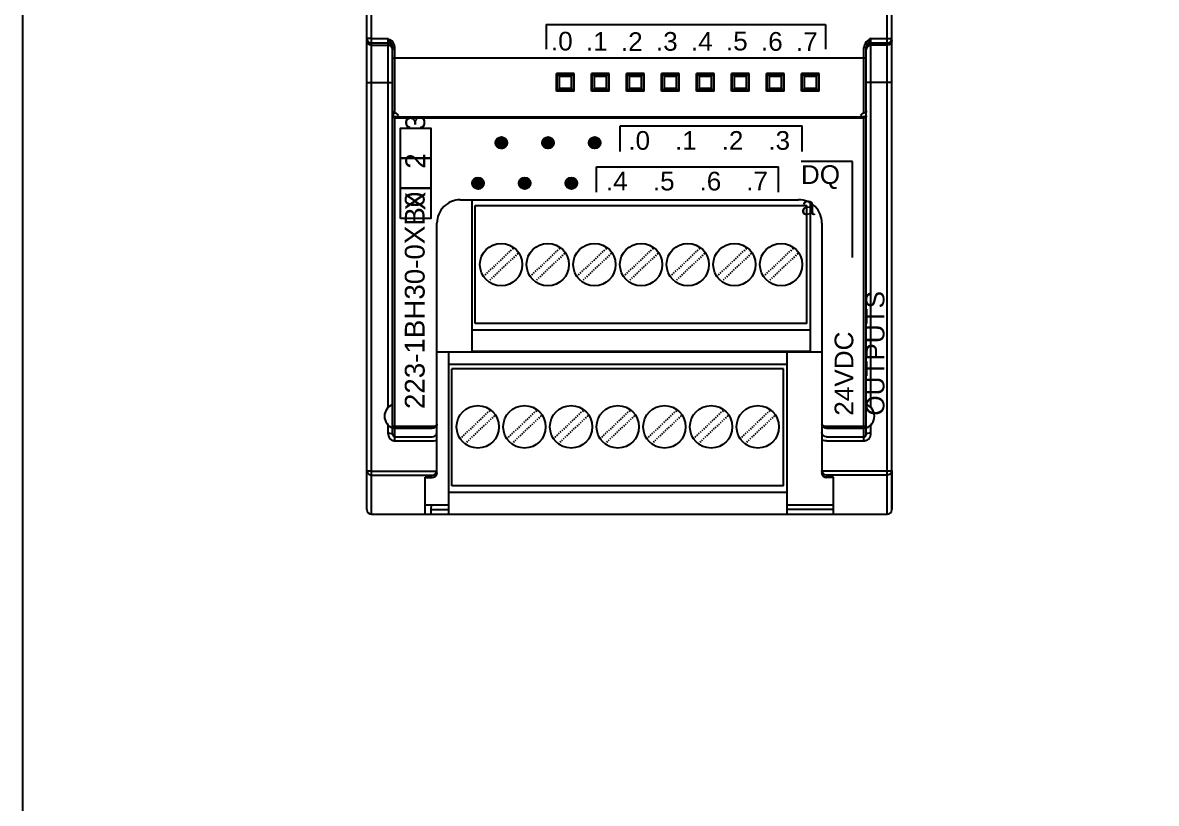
# Model space of a CAD drawing. Header units: inches. Extents: x 57 to 2760, y -193 to 2149.
# Drawn here: x 60.5 to 157.6, y 1348.9 to 1415.8 of the extents above; entities that cross this region are included whole.
import ezdxf

# ---------------------------------------------------------------- set-up
doc = ezdxf.new("R2010")
doc.units = ezdxf.units.IN
doc.header["$MEASUREMENT"] = 0
doc.linetypes.add('DOT', pattern=[0.2, 0.1, -0.1])
doc.styles.get("Standard").update_dxf_attribs({"font": 'arial.ttf'})

msp = doc.modelspace()

# ---------------------------------------------------------------- linework, layer by layer
at = {"color": 7, "linetype": 'Continuous'}
for p, q in [((89.97329, 1374.08422), (89.97329, 1473.28422)), ((90.37329, 1373.68422), (90.37329, 1473.68422)), ((134.57329, 1373.68422), (134.57329, 1473.68422)), ((134.97329, 1374.08422), (134.97329, 1473.28422)), ((89.97329, 1414.45532), (89.97329, 1433.09792)), ((134.97329, 1414.27052), (134.97329, 1433.09792)), ((90.37329, 1414.44652), (91.77329, 1414.44652)), ((90.37329, 1414.05684), (91.77329, 1414.05684)), ((90.37329, 1413.87204), (91.77329, 1413.87204)), ((91.77329, 1414.44652), (91.77329, 1382.807)), ((133.17329, 1414.44652), (134.57329, 1414.44652)), ((133.17329, 1382.807), (133.17329, 1414.44652)), ((133.17329, 1414.05684), (134.57329, 1414.05684)), ((134.57329, 1413.87204), (133.17329, 1413.87204)), ((134.9639, 1414.3695), (134.97329, 1414.45532)), ((92.14284, 1413.62605), (92.17329, 1413.47356)), ((92.17329, 1413.67629), (92.17329, 1413.67634)), ((92.17329, 1407.93337), (92.17329, 1413.6763)), ((92.27328, 1413.67221), (92.37329, 1413.67157)), ((92.37329, 1408.03858), (92.37329, 1413.67157)), ((132.67329, 1413.67221), (132.57329, 1413.67157)), ((132.57329, 1408.03858), (132.57329, 1413.67157)), ((132.77329, 1407.93337), (132.77329, 1413.67634)), ((132.80373, 1413.62605), (132.77329, 1413.47356)), ((132.57329, 1412.76809), (92.37329, 1412.76809)), ((107.72329, 1411.43422), (106.22329, 1411.43422)), ((106.22329, 1409.93422), (106.22329, 1411.43422)), ((106.22329, 1411.18422), (106.27329, 1411.18422)), ((106.27329, 1411.38422), (107.67329, 1411.38422)), ((106.27329, 1409.98422), (106.27329, 1411.38422)), ((106.47329, 1411.21993), (107.47329, 1411.21993)), ((106.47336, 1410.1485), (106.47336, 1411.21993)), ((107.47321, 1411.21993), (107.47321, 1410.1485)), ((107.67329, 1411.38422), (107.67329, 1409.98422)), ((107.72329, 1409.93422), (107.72329, 1411.43422)), ((110.72329, 1411.43422), (109.22329, 1411.43422)), ((109.22329, 1409.93422), (109.22329, 1411.43422)), ((109.27329, 1411.38422), (110.67329, 1411.38422)), ((109.27329, 1409.98422), (109.27329, 1411.38422)), ((109.47329, 1411.21993), (110.47329, 1411.21993)), ((109.47336, 1410.1485), (109.47336, 1411.21993)), ((110.47321, 1411.21993), (110.47321, 1410.1485)), ((110.67329, 1411.38422), (110.67329, 1409.98422)), ((110.72329, 1409.93422), (110.72329, 1411.43422)), ((113.72329, 1411.43422), (112.22329, 1411.43422)), ((112.22329, 1409.93422), (112.22329, 1411.43422)), ((112.27329, 1411.38422), (113.67329, 1411.38422)), ((112.27329, 1409.98422), (112.27329, 1411.38422)), ((112.47329, 1411.21993), (113.47329, 1411.21993)), ((112.47336, 1410.1485), (112.47336, 1411.21993)), ((113.47321, 1411.21993), (113.47321, 1410.1485)), ((113.67329, 1411.38422), (113.67329, 1409.98422)), ((113.72329, 1409.93422), (113.72329, 1411.43422)), ((116.72329, 1411.43422), (115.22329, 1411.43422)), ((115.22329, 1409.93422), (115.22329, 1411.43422)), ((115.27329, 1411.38422), (116.67329, 1411.38422)), ((115.27329, 1409.98422), (115.27329, 1411.38422)), ((115.47329, 1411.21993), (116.47329, 1411.21993)), ((115.47336, 1410.1485), (115.47336, 1411.21993)), ((116.47321, 1411.21993), (116.47321, 1410.1485)), ((116.67329, 1411.38422), (116.67329, 1409.98422)), ((116.72329, 1409.93422), (116.72329, 1411.43422)), ((119.72329, 1411.43422), (118.22329, 1411.43422)), ((118.22329, 1409.93422), (118.22329, 1411.43422)), ((118.27329, 1411.38422), (119.67329, 1411.38422)), ((118.27329, 1409.98422), (118.27329, 1411.38422)), ((118.47329, 1411.21993), (119.47329, 1411.21993)), ((118.47336, 1410.1485), (118.47336, 1411.21993)), ((119.47321, 1411.21993), (119.47321, 1410.1485)), ((119.67329, 1411.38422), (119.67329, 1409.98422)), ((119.72329, 1409.93422), (119.72329, 1411.43422)), ((122.72329, 1411.43422), (121.22329, 1411.43422)), ((121.22329, 1409.93422), (121.22329, 1411.43422)), ((121.27329, 1411.38422), (122.67329, 1411.38422)), ((121.27329, 1409.98422), (121.27329, 1411.38422)), ((121.47329, 1411.21993), (122.47329, 1411.21993)), ((121.47336, 1410.1485), (121.47336, 1411.21993)), ((122.47321, 1411.21993), (122.47321, 1410.1485)), ((122.67329, 1411.38422), (122.67329, 1409.98422)), ((122.72329, 1409.93422), (122.72329, 1411.43422)), ((125.72329, 1411.43422), (124.22329, 1411.43422)), ((124.22329, 1409.93422), (124.22329, 1411.43422)), ((124.27329, 1411.38422), (125.67329, 1411.38422)), ((124.27329, 1409.98422), (124.27329, 1411.38422)), ((124.47329, 1411.21993), (125.47329, 1411.21993)), ((124.47336, 1410.1485), (124.47336, 1411.21993)), ((125.47321, 1411.21993), (125.47321, 1410.1485)), ((125.67329, 1411.38422), (125.67329, 1409.98422)), ((125.72329, 1409.93422), (125.72329, 1411.43422)), ((128.72329, 1411.43422), (127.22329, 1411.43422)), ((127.22329, 1409.93422), (127.22329, 1411.43422)), ((127.27329, 1411.38422), (128.67329, 1411.38422)), ((127.27329, 1409.98422), (127.27329, 1411.38422)), ((127.47329, 1411.21993), (128.47329, 1411.21993)), ((127.47336, 1410.1485), (127.47336, 1411.21993)), ((128.47321, 1411.21993), (128.47321, 1410.1485)), ((128.67329, 1411.38422), (128.67329, 1409.98422)), ((128.67329, 1411.18422), (128.72329, 1411.18422)), ((128.72329, 1409.93422), (128.72329, 1411.43422)), ((89.97329, 1410.68422), (92.17329, 1410.68422)), ((106.22329, 1410.18422), (106.27329, 1410.18422)), ((107.72329, 1409.93422), (106.22329, 1409.93422)), ((107.67329, 1409.98422), (106.27329, 1409.98422)), ((107.47329, 1410.1485), (106.47329, 1410.1485)), ((110.72329, 1409.93422), (109.22329, 1409.93422)), ((110.67329, 1409.98422), (109.27329, 1409.98422)), ((110.47329, 1410.1485), (109.47329, 1410.1485)), ((113.72329, 1409.93422), (112.22329, 1409.93422)), ((113.67329, 1409.98422), (112.27329, 1409.98422)), ((113.47329, 1410.1485), (112.47329, 1410.1485)), ((116.72329, 1409.93422), (115.22329, 1409.93422)), ((116.67329, 1409.98422), (115.27329, 1409.98422)), ((116.47329, 1410.1485), (115.47329, 1410.1485)), ((119.72329, 1409.93422), (118.22329, 1409.93422)), ((119.67329, 1409.98422), (118.27329, 1409.98422)), ((119.47329, 1410.1485), (118.47329, 1410.1485)), ((122.72329, 1409.93422), (121.22329, 1409.93422)), ((122.67329, 1409.98422), (121.27329, 1409.98422)), ((122.47329, 1410.1485), (121.47329, 1410.1485)), ((125.72329, 1409.93422), (124.22329, 1409.93422)), ((125.67329, 1409.98422), (124.27329, 1409.98422)), ((125.47329, 1410.1485), (124.47329, 1410.1485)), ((128.72329, 1409.93422), (127.22329, 1409.93422)), ((128.67329, 1409.98422), (127.27329, 1409.98422)), ((128.47329, 1410.1485), (127.47329, 1410.1485)), ((128.67329, 1410.18422), (128.72329, 1410.18422)), ((134.97329, 1410.68422), (132.77329, 1410.68422)), ((92.22329, 1408.11532), (92.22329, 1407.8075)), ((132.72329, 1408.11532), (132.72329, 1407.8075)), ((92.17329, 1380.56805), (92.17329, 1407.89487)), ((92.37329, 1379.98165), (92.37329, 1407.74837)), ((132.57329, 1407.69563), (92.37329, 1407.69563)), ((132.57329, 1407.62824), (92.37329, 1407.62824)), ((132.57329, 1379.98165), (132.57329, 1407.74837)), ((132.75806, 1407.81863), (132.77329, 1407.89487)), ((132.77329, 1407.81211), (132.76272, 1407.75315)), ((132.77329, 1407.81211), (132.77329, 1407.89487)), ((132.77329, 1380.56805), (132.77329, 1407.89487)), ((100.9949, 1405.50489), (101.5001, 1406.01008)), ((100.99745, 1405.53063), (101.47435, 1406.00754)), ((100.99875, 1405.48554), (101.51945, 1406.00623)), ((101.0026, 1405.46618), (101.5388, 1406.00238)), ((101.00321, 1405.5596), (101.44539, 1406.00178)), ((101.00645, 1405.44683), (101.55816, 1405.99853)), ((101.00897, 1405.58856), (101.41643, 1405.99602)), ((101.0103, 1405.42748), (101.57751, 1405.99468)), ((101.01415, 1405.40813), (101.59686, 1405.99083)), ((101.01473, 1405.61752), (101.38746, 1405.99026)), ((101.018, 1405.38877), (101.61621, 1405.98698)), ((101.02049, 1405.64648), (101.3585, 1405.98449)), ((101.02185, 1405.36942), (101.63557, 1405.98313)), ((101.0257, 1405.35007), (101.65492, 1405.97929)), ((101.02625, 1405.67545), (101.32954, 1405.97873)), ((101.02955, 1405.33072), (101.67427, 1405.97544)), ((101.03442, 1405.70681), (101.29817, 1405.97057)), ((101.03584, 1405.3138), (101.69118, 1405.96915)), ((104.99722, 1405.49326), (105.51172, 1406.00777)), ((104.99975, 1405.5422), (105.46279, 1406.00524)), ((105.00492, 1405.45456), (105.55043, 1406.00007)), ((105.01127, 1405.60013), (105.40486, 1405.99372)), ((105.01261, 1405.41585), (105.58913, 1405.99237)), ((105.02031, 1405.37715), (105.62784, 1405.98467)), ((105.02279, 1405.65805), (105.34693, 1405.98219)), ((105.02801, 1405.33844), (105.66654, 1405.97697)), ((108.99722, 1405.49326), (109.51172, 1406.00777)), ((108.99975, 1405.5422), (109.46279, 1406.00524)), ((109.00492, 1405.45456), (109.55043, 1406.00007)), ((109.01127, 1405.60013), (109.40486, 1405.99372)), ((109.01261, 1405.41585), (109.58913, 1405.99237)), ((109.02031, 1405.37715), (109.62784, 1405.98467)), ((109.02279, 1405.65805), (109.34693, 1405.98219)), ((109.02801, 1405.33844), (109.66654, 1405.97697)), ((101.04513, 1405.29989), (101.70509, 1405.95986)), ((101.05442, 1405.28598), (101.719, 1405.95056)), ((101.06372, 1405.27208), (101.73291, 1405.94127)), ((101.07301, 1405.25817), (101.74682, 1405.93198)), ((101.08114, 1405.77674), (101.22825, 1405.92385)), ((101.0823, 1405.24426), (101.76073, 1405.92268)), ((101.0916, 1405.23035), (101.77464, 1405.91339)), ((101.10089, 1405.21644), (101.78854, 1405.9041)), ((101.11018, 1405.20253), (101.80245, 1405.8948)), ((101.11948, 1405.18862), (101.81636, 1405.88551)), ((101.12786, 1405.84666), (101.15833, 1405.87713)), ((101.12877, 1405.17472), (101.83027, 1405.87621)), ((101.13806, 1405.16081), (101.84418, 1405.86692)), ((101.15098, 1405.15052), (101.85446, 1405.85401)), ((101.16489, 1405.14123), (101.86376, 1405.8401)), ((101.1788, 1405.13193), (101.87305, 1405.82619)), ((101.19271, 1405.12264), (101.88234, 1405.81228)), ((101.20661, 1405.11335), (101.89164, 1405.79837)), ((101.22052, 1405.10405), (101.90093, 1405.78446)), ((101.23443, 1405.09476), (101.91022, 1405.77055)), ((101.24834, 1405.08547), (101.91952, 1405.75665)), ((101.26225, 1405.07617), (101.92881, 1405.74274)), ((101.27616, 1405.06688), (101.93811, 1405.72883)), ((101.29007, 1405.05759), (101.9474, 1405.71492)), ((101.30464, 1405.04896), (101.95603, 1405.70035)), ((101.32399, 1405.04511), (101.95988, 1405.68099)), ((101.34335, 1405.04126), (101.96372, 1405.66164)), ((101.3627, 1405.03741), (101.96757, 1405.64229)), ((101.38205, 1405.03356), (101.97142, 1405.62294)), ((101.4014, 1405.02971), (101.97527, 1405.60358)), ((101.42076, 1405.02586), (101.97912, 1405.58423)), ((101.44011, 1405.02201), (101.98297, 1405.56488)), ((101.45946, 1405.01816), (101.98682, 1405.54553)), ((101.47881, 1405.01431), (101.99067, 1405.52617)), ((101.50042, 1405.01272), (101.99226, 1405.50456)), ((101.52939, 1405.01849), (101.9865, 1405.4756)), ((101.55835, 1405.02425), (101.98074, 1405.44663)), ((101.58731, 1405.03001), (101.97498, 1405.41767)), ((101.61628, 1405.03577), (101.96922, 1405.38871)), ((101.64524, 1405.04153), (101.96346, 1405.35975)), ((101.6742, 1405.04729), (101.95769, 1405.33078)), ((101.72892, 1405.0788), (101.92618, 1405.27607)), ((101.79884, 1405.12553), (101.87946, 1405.20614)), ((105.04142, 1405.30545), (105.69954, 1405.96357)), ((105.05307, 1405.73474), (105.27025, 1405.95191)), ((105.06001, 1405.27763), (105.72736, 1405.94498)), ((105.07859, 1405.24981), (105.75517, 1405.92639)), ((105.09718, 1405.222), (105.78299, 1405.90781)), ((105.11577, 1405.19418), (105.81081, 1405.88922)), ((105.13435, 1405.16636), (105.83862, 1405.87063)), ((105.15933, 1405.14494), (105.86005, 1405.84565)), ((105.18715, 1405.12635), (105.87863, 1405.81783)), ((105.21497, 1405.10777), (105.89722, 1405.79002)), ((105.24279, 1405.08918), (105.91581, 1405.7622)), ((105.2706, 1405.07059), (105.93439, 1405.73438)), ((105.29842, 1405.05201), (105.95298, 1405.70657)), ((105.33562, 1405.0428), (105.96219, 1405.66937)), ((105.37432, 1405.0351), (105.96989, 1405.63066)), ((105.41303, 1405.0274), (105.97759, 1405.59196)), ((105.45173, 1405.0197), (105.98528, 1405.55325)), ((105.49044, 1405.012), (105.99298, 1405.51455)), ((105.54678, 1405.02195), (105.98304, 1405.4582)), ((105.60471, 1405.03347), (105.97152, 1405.40028)), ((105.66264, 1405.04499), (105.96, 1405.34235)), ((105.77092, 1405.10687), (105.89812, 1405.23407)), ((109.04142, 1405.30545), (109.69954, 1405.96357)), ((109.05307, 1405.73474), (109.27025, 1405.95191)), ((109.06001, 1405.27763), (109.72736, 1405.94498)), ((109.07859, 1405.24981), (109.75517, 1405.92639)), ((109.09718, 1405.222), (109.78299, 1405.90781)), ((109.11577, 1405.19418), (109.81081, 1405.88922)), ((109.13435, 1405.16636), (109.83862, 1405.87063)), ((109.15933, 1405.14494), (109.86005, 1405.84565)), ((109.18715, 1405.12635), (109.87863, 1405.81783)), ((109.21497, 1405.10777), (109.89722, 1405.79002)), ((109.24279, 1405.08918), (109.91581, 1405.7622)), ((109.2706, 1405.07059), (109.93439, 1405.73438)), ((109.29842, 1405.05201), (109.95298, 1405.70657)), ((109.33562, 1405.0428), (109.96219, 1405.66937)), ((109.37432, 1405.0351), (109.96989, 1405.63066)), ((109.41303, 1405.0274), (109.97759, 1405.59196)), ((109.45173, 1405.0197), (109.98528, 1405.55325)), ((109.49044, 1405.012), (109.99298, 1405.51455)), ((109.54678, 1405.02195), (109.98304, 1405.4582)), ((109.60471, 1405.03347), (109.97152, 1405.40028)), ((109.66264, 1405.04499), (109.96, 1405.34235)), ((109.77092, 1405.10687), (109.89812, 1405.23407)), ((98.9949, 1402.03428), (99.5001, 1402.53947)), ((98.99745, 1402.06002), (99.47435, 1402.53693)), ((98.99875, 1402.01493), (99.51945, 1402.53562)), ((99.0026, 1401.99557), (99.5388, 1402.53177)), ((99.00321, 1402.08899), (99.44539, 1402.53117)), ((99.00645, 1401.97622), (99.55816, 1402.52792)), ((99.00897, 1402.11795), (99.41643, 1402.52541)), ((99.0103, 1401.95687), (99.57751, 1402.52407)), ((99.01415, 1401.93752), (99.59686, 1402.52022)), ((99.01473, 1402.14691), (99.38746, 1402.51965)), ((99.018, 1401.91816), (99.61621, 1402.51637)), ((99.02049, 1402.17587), (99.3585, 1402.51388)), ((99.02185, 1401.89881), (99.63557, 1402.51253)), ((99.0257, 1401.87946), (99.65492, 1402.50868)), ((99.02625, 1402.20484), (99.32954, 1402.50812)), ((99.02955, 1401.86011), (99.67427, 1402.50483)), ((99.03442, 1402.2362), (99.29817, 1402.49996)), ((99.03584, 1401.84319), (99.69118, 1402.49854)), ((99.04513, 1401.82928), (99.70509, 1402.48925)), ((99.05442, 1401.81537), (99.719, 1402.47995)), ((99.06372, 1401.80147), (99.73291, 1402.47066)), ((99.07301, 1401.78756), (99.74682, 1402.46137)), ((99.08114, 1402.30613), (99.22825, 1402.45324)), ((99.0823, 1401.77365), (99.76073, 1402.45207)), ((99.0916, 1401.75974), (99.77464, 1402.44278)), ((99.10089, 1401.74583), (99.78854, 1402.43349)), ((99.11018, 1401.73192), (99.80245, 1402.42419)), ((99.11948, 1401.71801), (99.81636, 1402.4149)), ((99.12786, 1402.37605), (99.15833, 1402.40652)), ((99.12877, 1401.70411), (99.83027, 1402.40561)), ((99.13806, 1401.6902), (99.84418, 1402.39631)), ((99.15098, 1401.67991), (99.85446, 1402.3834)), ((99.16489, 1401.67062), (99.86376, 1402.36949)), ((99.1788, 1401.66132), (99.87305, 1402.35558)), ((99.19271, 1401.65203), (99.88234, 1402.34167)), ((99.20661, 1401.64274), (99.89164, 1402.32776)), ((99.22052, 1401.63344), (99.90093, 1402.31385)), ((99.23443, 1401.62415), (99.91022, 1402.29994)), ((99.24834, 1401.61486), (99.91952, 1402.28604)), ((99.26225, 1401.60556), (99.92881, 1402.27213)), ((99.27616, 1401.59627), (99.93811, 1402.25822)), ((99.29007, 1401.58698), (99.9474, 1402.24431)), ((99.30464, 1401.57835), (99.95603, 1402.22974)), ((99.32399, 1401.5745), (99.95988, 1402.21038)), ((99.34335, 1401.57065), (99.96372, 1402.19103)), ((99.3627, 1401.5668), (99.96757, 1402.17168)), ((99.38205, 1401.56295), (99.97142, 1402.15233)), ((99.4014, 1401.5591), (99.97527, 1402.13297)), ((99.42076, 1401.55525), (99.97912, 1402.11362)), ((99.44011, 1401.5514), (99.98297, 1402.09427)), ((102.99722, 1402.02265), (103.51172, 1402.53716)), ((102.99975, 1402.07159), (103.46279, 1402.53463)), ((103.00492, 1401.98395), (103.55043, 1402.52946)), ((103.01127, 1402.12952), (103.40486, 1402.52311)), ((103.01261, 1401.94524), (103.58913, 1402.52176)), ((103.02031, 1401.90654), (103.62784, 1402.51406)), ((103.02279, 1402.18744), (103.34693, 1402.51158)), ((103.02801, 1401.86783), (103.66654, 1402.50636)), ((103.04142, 1401.83484), (103.69954, 1402.49296)), ((103.05307, 1402.26413), (103.27025, 1402.4813)), ((103.06001, 1401.80702), (103.72736, 1402.47437)), ((103.07859, 1401.7792), (103.75517, 1402.45578)), ((103.09718, 1401.75139), (103.78299, 1402.4372)), ((103.11577, 1401.72357), (103.81081, 1402.41861)), ((103.13435, 1401.69575), (103.83862, 1402.40002)), ((103.15933, 1401.67433), (103.86005, 1402.37504)), ((103.18715, 1401.65574), (103.87863, 1402.34722)), ((103.21497, 1401.63716), (103.89722, 1402.31941)), ((103.24279, 1401.61857), (103.91581, 1402.29159)), ((103.2706, 1401.59998), (103.93439, 1402.26377)), ((103.29842, 1401.5814), (103.95298, 1402.23596)), ((103.33562, 1401.57219), (103.96219, 1402.19876)), ((103.37432, 1401.56449), (103.96989, 1402.16005)), ((103.41303, 1401.55679), (103.97759, 1402.12135)), ((103.45173, 1401.54909), (103.98528, 1402.08264)), ((106.99722, 1402.02265), (107.51172, 1402.53716)), ((106.99975, 1402.07159), (107.46279, 1402.53463)), ((107.00492, 1401.98395), (107.55043, 1402.52946)), ((107.01127, 1402.12952), (107.40486, 1402.52311)), ((107.01261, 1401.94524), (107.58913, 1402.52176)), ((107.02031, 1401.90654), (107.62784, 1402.51406)), ((107.02279, 1402.18744), (107.34693, 1402.51158)), ((107.02801, 1401.86783), (107.66654, 1402.50636)), ((107.04142, 1401.83484), (107.69954, 1402.49296)), ((107.05307, 1402.26413), (107.27025, 1402.4813)), ((107.06001, 1401.80702), (107.72736, 1402.47437)), ((107.07859, 1401.7792), (107.75517, 1402.45578)), ((107.09718, 1401.75139), (107.78299, 1402.4372)), ((107.11577, 1401.72357), (107.81081, 1402.41861)), ((107.13435, 1401.69575), (107.83862, 1402.40002)), ((107.15933, 1401.67433), (107.86005, 1402.37504)), ((107.18715, 1401.65574), (107.87863, 1402.34722)), ((107.21497, 1401.63716), (107.89722, 1402.31941)), ((107.24279, 1401.61857), (107.91581, 1402.29159)), ((107.2706, 1401.59998), (107.93439, 1402.26377)), ((107.29842, 1401.5814), (107.95298, 1402.23596)), ((107.33562, 1401.57219), (107.96219, 1402.19876)), ((107.37432, 1401.56449), (107.96989, 1402.16005)), ((107.41303, 1401.55679), (107.97759, 1402.12135)), ((107.45173, 1401.54909), (107.98528, 1402.08264)), ((99.45946, 1401.54755), (99.98682, 1402.07492)), ((99.47881, 1401.5437), (99.99067, 1402.05556)), ((99.50042, 1401.54212), (99.99226, 1402.03395)), ((99.52939, 1401.54788), (99.9865, 1402.00499)), ((99.55835, 1401.55364), (99.98074, 1401.97603)), ((99.58731, 1401.5594), (99.97498, 1401.94706)), ((99.61628, 1401.56516), (99.96922, 1401.9181)), ((99.64524, 1401.57092), (99.96346, 1401.88914)), ((99.6742, 1401.57668), (99.95769, 1401.86017)), ((99.72892, 1401.60819), (99.92618, 1401.80546)), ((99.79884, 1401.65492), (99.87946, 1401.73554)), ((103.49044, 1401.54139), (103.99298, 1402.04394)), ((103.54678, 1401.55134), (103.98304, 1401.98759)), ((103.60471, 1401.56286), (103.97152, 1401.92967)), ((103.66264, 1401.57438), (103.96, 1401.87174)), ((103.77092, 1401.63626), (103.89812, 1401.76346)), ((107.49044, 1401.54139), (107.99298, 1402.04394)), ((107.54678, 1401.55134), (107.98304, 1401.98759)), ((107.60471, 1401.56286), (107.97152, 1401.92967)), ((107.66264, 1401.57438), (107.96, 1401.87174)), ((107.77092, 1401.63626), (107.89812, 1401.76346)), ((97.97338, 1400.62222), (126.97329, 1400.62222)), ((98.97329, 1400.62222), (98.97329, 1387.66422)), ((127.97329, 1400.35427), (127.97329, 1387.66422)), ((99.26329, 1390.01422), (99.26329, 1400.12222)), ((99.26329, 1400.12222), (127.68329, 1400.12222)), ((127.68329, 1390.01422), (127.68329, 1400.12222)), ((95.97329, 1381.39922), (95.97329, 1398.62222)), ((95.97329, 1377.23786), (95.97329, 1398.62222)), ((128.97329, 1398.62222), (128.97329, 1377.23786)), ((98.97329, 1389.47422), (127.97329, 1389.47422)), ((127.68329, 1390.01422), (99.26329, 1390.01422)), ((128.97329, 1387.57949), (95.97329, 1387.57949)), ((96.97329, 1387.57949), (96.97329, 1373.76422)), ((98.97329, 1387.66422), (127.97329, 1387.66422)), ((125.97329, 1387.57949), (125.97329, 1373.76422)), ((125.97329, 1386.51333), (96.97329, 1386.51333)), ((97.26329, 1376.11422), (97.26329, 1386.14622)), ((125.68329, 1386.14622), (97.26329, 1386.14622)), ((125.68329, 1376.11422), (125.68329, 1386.14622)), ((91.77329, 1381.36144), (91.77329, 1380.62822)), ((92.37329, 1381.22138), (95.57329, 1381.22138)), ((92.37329, 1381.04854), (95.57329, 1381.04854)), ((129.37329, 1381.22138), (132.57329, 1381.22138)), ((129.37329, 1381.04854), (132.57329, 1381.04854)), ((133.17329, 1380.62822), (133.17329, 1381.36144)), ((92.37329, 1380.30655), (95.57329, 1380.30655)), ((92.37329, 1379.98165), (95.57329, 1379.98165)), ((129.37329, 1380.30655), (132.57329, 1380.30655)), ((129.37329, 1379.98165), (132.57329, 1379.98165)), ((90.37329, 1377.3658), (95.57329, 1377.3658)), ((90.37329, 1377.04595), (95.57329, 1377.04595)), ((95.57329, 1376.85052), (94.97329, 1376.85052)), ((94.97329, 1373.68422), (94.97329, 1376.85052)), ((94.97329, 1376.83786), (95.57329, 1376.83786)), ((95.72449, 1376.86754), (95.57329, 1376.83786)), ((95.57329, 1376.85052), (95.68892, 1376.86706)), ((95.68892, 1376.86706), (95.79617, 1376.91623)), ((95.79617, 1376.91623), (95.8893, 1377.00039)), ((95.94268, 1377.2842), (95.97329, 1377.4325)), ((129.00389, 1377.2842), (128.97329, 1377.4325)), ((129.22208, 1376.86754), (129.37329, 1376.83786)), ((134.57329, 1377.3658), (129.37329, 1377.3658)), ((134.57329, 1377.04595), (129.37329, 1377.04595)), ((129.97329, 1376.85052), (129.37329, 1376.85052)), ((129.97329, 1376.83786), (129.37329, 1376.83786)), ((129.97329, 1373.68422), (129.97329, 1376.85052)), ((134.97329, 1377.4325), (134.97329, 1374.08422)), ((125.68329, 1376.11422), (97.26329, 1376.11422)), ((96.97329, 1375.57422), (125.97329, 1375.57422)), ((94.97329, 1374.48422), (96.97329, 1374.48422)), ((95.47329, 1374.48422), (95.44187, 1374.08422)), ((95.44187, 1374.08422), (96.97329, 1374.08422)), ((95.44187, 1374.08422), (95.44187, 1373.68422)), ((125.97329, 1374.48422), (129.97329, 1374.48422)), ((129.97329, 1374.08422), (125.97329, 1374.08422)), ((90.37329, 1373.68422), (134.57329, 1373.68422))]:
    msp.add_line(p, q, dxfattribs=at)
for p, q in [((105.32887, 1415.63612), (129.26797, 1415.63612)), ((105.32887, 1415.63612), (105.32887, 1413.52009)), ((129.26797, 1415.63612), (129.26797, 1413.52009)), ((111.67526, 1406.96678), (127.28262, 1406.96678)), ((111.67526, 1404.77219), (111.67526, 1406.96678)), ((127.28262, 1404.77219), (127.28262, 1406.96678)), ((109.64037, 1401.26474), (109.64037, 1403.45933)), ((109.64037, 1403.45933), (125.24773, 1403.45933)), ((125.24773, 1401.26474), (125.24773, 1403.45933)), ((131.59361, 1403.9007), (127.19931, 1403.9007)), ((131.59361, 1395.68973), (131.59361, 1403.9007))]:
    msp.add_line(p, q)
at = {"linetype": 'DOT'}
for p, q in [((99.96743, 1394.06099), (102.56651, 1396.52304)), ((103.96743, 1394.06099), (106.56651, 1396.52304)), ((107.96743, 1394.06099), (110.56651, 1396.52304)), ((111.96743, 1394.06099), (114.56651, 1396.52304)), ((115.96743, 1394.06099), (118.56651, 1396.52304)), ((119.96743, 1394.06099), (122.56651, 1396.52304)), ((123.96743, 1394.06099), (126.56651, 1396.52304)), ((100.38006, 1393.6254), (102.97914, 1396.08745)), ((104.38006, 1393.6254), (106.97914, 1396.08745)), ((108.38006, 1393.6254), (110.97914, 1396.08745)), ((112.38006, 1393.6254), (114.97914, 1396.08745)), ((116.38006, 1393.6254), (118.97914, 1396.08745)), ((120.38006, 1393.6254), (122.97914, 1396.08745)), ((124.38006, 1393.6254), (126.97914, 1396.08745)), ((97.96743, 1380.16099), (100.56651, 1382.62304)), ((98.38006, 1379.7254), (100.97914, 1382.18745)), ((101.96743, 1380.16099), (104.56651, 1382.62304)), ((102.38006, 1379.7254), (104.97914, 1382.18745)), ((105.96743, 1380.16099), (108.56651, 1382.62304)), ((106.38006, 1379.7254), (108.97914, 1382.18745)), ((109.96743, 1380.16099), (112.56651, 1382.62304)), ((110.38006, 1379.7254), (112.97914, 1382.18745)), ((113.96743, 1380.16099), (116.56651, 1382.62304)), ((114.38006, 1379.7254), (116.97914, 1382.18745)), ((117.96743, 1380.16099), (120.56651, 1382.62304)), ((118.38006, 1379.7254), (120.97914, 1382.18745)), ((121.96743, 1380.16099), (124.56651, 1382.62304)), ((122.38006, 1379.7254), (124.97914, 1382.18745))]:
    msp.add_line(p, q, dxfattribs=at)
for points in [[(60.46636, 2015.39461), (1098.54819, 2015.39461), (1098.54819, 1083.9003), (60.46636, 1083.9003)], [(92.84648, 1404.19054), (92.84648, 1406.77397), (95.45164, 1406.77397), (95.45164, 1404.19054)], [(92.84648, 1401.60711), (92.84648, 1404.19054), (95.45164, 1404.19054), (95.45164, 1401.60711)], [(92.84648, 1399.02368), (92.84648, 1401.60711), (95.45164, 1401.60711), (95.45164, 1399.02368)]]:
    msp.add_lwpolyline(points, close=True)
at = {"color": 7, "linetype": 'Continuous'}
for points in [[(89.97329, 1414.45532), (89.97839, 1414.39188), (89.99524, 1414.32513), (90.02578, 1414.25797), (90.07127, 1414.19405), (90.13166, 1414.13776), (90.20491, 1414.09386), (90.28714, 1414.06619), (90.37329, 1414.05684)], [(90.37329, 1414.44652), (90.21965, 1414.4472), (90.0895, 1414.44912), (90.00296, 1414.45199), (89.97329, 1414.45532)], [(90.37329, 1413.87204), (90.22021, 1413.90237), (90.09044, 1413.98875), (90.00373, 1414.11803), (89.97329, 1414.27052)], [(92.37329, 1413.67157), (92.34588, 1413.85858), (92.26307, 1414.03938), (92.12454, 1414.20493), (91.94797, 1414.34125), (91.77329, 1414.44652)], [(92.17329, 1413.67634), (92.15495, 1413.80654), (92.09954, 1413.93964), (92.00723, 1414.08268), (91.88988, 1414.25268), (91.77329, 1414.44652)], [(91.77329, 1414.05684), (91.92636, 1414.02651), (92.05613, 1413.94013), (92.14284, 1413.81085), (92.16984, 1413.67561)], [(91.77329, 1413.87204), (91.92636, 1413.84171), (92.05613, 1413.75533), (92.14284, 1413.62605)], [(133.17329, 1414.44652), (133.01548, 1414.35216), (132.87764, 1414.2535), (132.76281, 1414.14418), (132.67494, 1414.02557), (132.6157, 1413.90352), (132.58311, 1413.78385), (132.57329, 1413.67157)], [(133.17329, 1414.44652), (133.06801, 1414.27039), (132.97628, 1414.1346), (132.89981, 1414.02553), (132.84113, 1413.92868), (132.80158, 1413.83838), (132.77983, 1413.75386), (132.77329, 1413.67634)], [(133.17329, 1414.05684), (133.02021, 1414.02651), (132.89044, 1413.94013), (132.80373, 1413.81085), (132.77674, 1413.67565)], [(133.17329, 1413.87204), (133.02021, 1413.84171), (132.89044, 1413.75533), (132.80373, 1413.62605)], [(134.57329, 1414.44652), (134.72692, 1414.4472), (134.85707, 1414.44912), (134.94361, 1414.45199), (134.97329, 1414.45532)], [(134.57329, 1414.05684), (134.63696, 1414.06192), (134.70397, 1414.07871), (134.77138, 1414.10914), (134.83556, 1414.15445), (134.89206, 1414.21461), (134.93612, 1414.28758), (134.9639, 1414.3695)], [(134.97329, 1414.27052), (134.94284, 1414.11803), (134.85613, 1413.98875), (134.72636, 1413.90237), (134.57329, 1413.87204)], [(92.17329, 1413.67634), (92.20008, 1413.67396), (92.27328, 1413.67221)], [(132.77329, 1413.67634), (132.74649, 1413.67396), (132.67329, 1413.67221)], [(92.17329, 1412.68778), (92.18719, 1412.7176), (92.22848, 1412.74354), (92.29334, 1412.76153), (92.37329, 1412.76809)], [(132.77329, 1412.68778), (132.75938, 1412.7176), (132.71809, 1412.74354), (132.65323, 1412.76153), (132.57329, 1412.76809)], [(106.47329, 1411.21993), (106.41903, 1411.27507), (106.36654, 1411.32981), (106.31595, 1411.38422)], [(107.47329, 1411.21993), (107.52754, 1411.27507), (107.58003, 1411.32981), (107.63062, 1411.38422)], [(109.47329, 1411.21993), (109.41904, 1411.27505), (109.36655, 1411.3298), (109.31595, 1411.38422)], [(110.47329, 1411.21993), (110.52753, 1411.27505), (110.58002, 1411.3298), (110.63062, 1411.38422)], [(112.47329, 1411.21993), (112.41906, 1411.27504), (112.36656, 1411.32979), (112.31595, 1411.38422)], [(113.47329, 1411.21993), (113.52751, 1411.27504), (113.58001, 1411.32979), (113.63062, 1411.38422)], [(115.47329, 1411.21993), (115.41907, 1411.27503), (115.36658, 1411.32977), (115.31595, 1411.38422)], [(116.47329, 1411.21993), (116.5275, 1411.27503), (116.57999, 1411.32977), (116.63062, 1411.38422)], [(118.47329, 1411.21993), (118.41908, 1411.27502), (118.36659, 1411.32976), (118.31595, 1411.38422)], [(119.47329, 1411.21993), (119.52749, 1411.27502), (119.57998, 1411.32976), (119.63062, 1411.38422)], [(121.47329, 1411.21993), (121.41909, 1411.27501), (121.36659, 1411.32975), (121.31595, 1411.38422)], [(122.47329, 1411.21993), (122.52748, 1411.27501), (122.57997, 1411.32975), (122.63062, 1411.38422)], [(124.47329, 1411.21993), (124.4191, 1411.275), (124.3666, 1411.32975), (124.31595, 1411.38422)], [(125.47329, 1411.21993), (125.52747, 1411.275), (125.57997, 1411.32975), (125.63062, 1411.38422)], [(127.47329, 1411.21993), (127.4191, 1411.275), (127.3666, 1411.32974), (127.31595, 1411.38422)], [(128.47329, 1411.21993), (128.52747, 1411.275), (128.57997, 1411.32974), (128.63062, 1411.38422)], [(106.47329, 1410.1485), (106.41903, 1410.09337), (106.36654, 1410.03862), (106.31595, 1409.98422)], [(107.47329, 1410.1485), (107.52754, 1410.09337), (107.58003, 1410.03862), (107.63062, 1409.98422)], [(109.47329, 1410.1485), (109.41904, 1410.09338), (109.36655, 1410.03864), (109.31595, 1409.98422)], [(110.47329, 1410.1485), (110.52753, 1410.09338), (110.58002, 1410.03864), (110.63062, 1409.98422)], [(112.47329, 1410.1485), (112.41906, 1410.0934), (112.36656, 1410.03865), (112.31595, 1409.98422)], [(113.47329, 1410.1485), (113.52751, 1410.0934), (113.58001, 1410.03865), (113.63062, 1409.98422)], [(115.47329, 1410.1485), (115.41907, 1410.09341), (115.36658, 1410.03866), (115.31595, 1409.98422)], [(116.47329, 1410.1485), (116.5275, 1410.09341), (116.57999, 1410.03866), (116.63062, 1409.98422)], [(118.47329, 1410.1485), (118.41908, 1410.09342), (118.36659, 1410.03868), (118.31595, 1409.98422)], [(119.47329, 1410.1485), (119.52749, 1410.09342), (119.57998, 1410.03868), (119.63062, 1409.98422)], [(121.47329, 1410.1485), (121.41909, 1410.09343), (121.36659, 1410.03868), (121.31595, 1409.98422)], [(122.47329, 1410.1485), (122.52748, 1410.09343), (122.57997, 1410.03868), (122.63062, 1409.98422)], [(124.47329, 1410.1485), (124.4191, 1410.09344), (124.3666, 1410.03869), (124.31595, 1409.98422)], [(125.47329, 1410.1485), (125.52747, 1410.09344), (125.57997, 1410.03869), (125.63062, 1409.98422)], [(127.47329, 1410.1485), (127.4191, 1410.09344), (127.3666, 1410.03869), (127.31595, 1409.98422)], [(128.47329, 1410.1485), (128.52747, 1410.09344), (128.57997, 1410.03869), (128.63062, 1409.98422)], [(92.22329, 1408.11532), (92.1861, 1408.17415), (92.17329, 1408.24119)], [(92.17329, 1407.93337), (92.1861, 1407.86633), (92.22329, 1407.8075)], [(92.37329, 1408.03858), (92.29144, 1408.06507), (92.22329, 1408.11532)], [(92.67329, 1407.86514), (92.65233, 1407.91444), (92.59113, 1407.96434), (92.495, 1408.00805), (92.37329, 1408.03858)], [(132.57329, 1408.03858), (132.45157, 1408.00805), (132.35544, 1407.96434), (132.29424, 1407.91444), (132.27329, 1407.86514)], [(132.72329, 1408.11532), (132.65515, 1408.06509), (132.57329, 1408.03858)], [(132.77329, 1408.24119), (132.76041, 1408.17399), (132.72329, 1408.11532)], [(132.72329, 1407.8075), (132.76041, 1407.86617), (132.77329, 1407.93337)], [(92.37329, 1407.69563), (92.29675, 1407.7108), (92.23186, 1407.75399), (92.18851, 1407.81863), (92.17329, 1407.89487)], [(92.37329, 1407.62824), (92.31169, 1407.63718), (92.25702, 1407.6625), (92.21334, 1407.70172), (92.18388, 1407.75307), (92.17329, 1407.81211)], [(92.22329, 1407.8075), (92.29145, 1407.76081), (92.37329, 1407.74837)], [(92.37329, 1407.74837), (92.495, 1407.76268), (92.59113, 1407.78703), (92.65233, 1407.82161), (92.67329, 1407.86514)], [(132.27329, 1407.86514), (132.29424, 1407.82161), (132.35544, 1407.78703), (132.45157, 1407.76268), (132.57329, 1407.74837)], [(132.57329, 1407.69563), (132.64982, 1407.7108), (132.71471, 1407.75399), (132.75806, 1407.81863)], [(132.57329, 1407.74837), (132.65516, 1407.76082), (132.72329, 1407.8075)], [(132.76272, 1407.75315), (132.73344, 1407.70197), (132.68978, 1407.66265), (132.63496, 1407.6372), (132.57329, 1407.62824)], [(92.17329, 1381.24173), (92.18862, 1381.23392), (92.23279, 1381.22725), (92.29771, 1381.22289), (92.37329, 1381.22138)], [(92.37329, 1381.04854), (92.29771, 1381.06286), (92.23279, 1381.10423), (92.18862, 1381.16755), (92.17329, 1381.24173)], [(95.97329, 1381.39929), (95.96953, 1381.35131), (95.96, 1381.30961), (95.94506, 1381.26983), (95.92449, 1381.23138), (95.8987, 1381.1953), (95.86845, 1381.16255), (95.8347, 1381.1338), (95.79731, 1381.1087), (95.75607, 1381.0873), (95.71194, 1381.07028), (95.66614, 1381.05812), (95.61993, 1381.05093), (95.57329, 1381.04854)], [(95.57329, 1381.22138), (95.61993, 1381.2226), (95.66615, 1381.22624), (95.71194, 1381.23242), (95.75608, 1381.24105), (95.79732, 1381.2519), (95.8347, 1381.26463), (95.86845, 1381.27921), (95.8987, 1381.29583), (95.92449, 1381.31412), (95.94506, 1381.33362), (95.96, 1381.35379), (95.96953, 1381.37493), (95.97329, 1381.39922)], [(129.37327, 1381.04854), (129.30836, 1381.05319), (129.25092, 1381.06535), (129.20076, 1381.08284), (129.15735, 1381.10403), (129.11992, 1381.12786), (129.08755, 1381.15381), (129.05917, 1381.1821), (129.03418, 1381.21323), (129.01294, 1381.247), (128.99598, 1381.28279), (128.98364, 1381.31996), (128.97604, 1381.35811), (128.97329, 1381.39927)], [(128.97329, 1381.39925), (128.97604, 1381.37838), (128.98364, 1381.35904), (128.99597, 1381.3402), (129.01293, 1381.32205), (129.03417, 1381.30493), (129.05916, 1381.28914), (129.08753, 1381.27479), (129.11989, 1381.26163), (129.15732, 1381.24954), (129.20071, 1381.23879), (129.25086, 1381.22992), (129.3083, 1381.22375), (129.37319, 1381.22139)], [(132.57329, 1381.22138), (132.65007, 1381.22294), (132.71534, 1381.22741), (132.75842, 1381.23403), (132.77329, 1381.24173)], [(132.77329, 1381.24173), (132.75806, 1381.1678), (132.71471, 1381.10512), (132.64982, 1381.06325), (132.57329, 1381.04854)], [(91.77329, 1380.62822), (91.92636, 1380.62364), (92.05613, 1380.6106), (92.14284, 1380.59108), (92.17329, 1380.56805)], [(91.77329, 1380.62822), (91.78439, 1380.50442), (91.81329, 1380.39616), (91.85468, 1380.30314), (91.90469, 1380.22449), (91.95992, 1380.15963), (92.01731, 1380.10779), (92.07485, 1380.06734), (92.13211, 1380.03621), (92.18985, 1380.01262), (92.24924, 1379.99562), (92.31057, 1379.98519), (92.37329, 1379.98165)], [(92.17329, 1380.56805), (92.17699, 1380.518), (92.18662, 1380.47423), (92.20042, 1380.43662), (92.21709, 1380.4048), (92.2355, 1380.37857), (92.25463, 1380.35759), (92.27381, 1380.34122), (92.2929, 1380.32863), (92.31214, 1380.31908), (92.33194, 1380.31221), (92.35238, 1380.30798), (92.37329, 1380.30655)], [(95.57329, 1380.30655), (95.72636, 1380.33596), (95.85613, 1380.41972), (95.94284, 1380.54506), (95.97329, 1380.69292)], [(95.57329, 1379.98165), (95.72636, 1379.98633), (95.85613, 1379.99965), (95.94284, 1380.01959), (95.97329, 1380.04311)], [(129.37329, 1380.30655), (129.22021, 1380.33596), (129.09044, 1380.41972), (129.00373, 1380.54506), (128.97329, 1380.69292)], [(129.37329, 1379.98165), (129.22021, 1379.98633), (129.09044, 1379.99965), (129.00373, 1380.01959), (128.97329, 1380.04311)], [(132.57329, 1379.98165), (132.62827, 1379.98437), (132.68464, 1379.99289), (132.74261, 1380.00794), (132.80213, 1380.03054), (132.86285, 1380.06196), (132.9239, 1380.10357), (132.98373, 1380.15667), (133.0404, 1380.2225), (133.09132, 1380.30207), (133.13322, 1380.39598), (133.16224, 1380.50476), (133.17329, 1380.62822)], [(132.57329, 1380.30655), (132.59162, 1380.30765), (132.61041, 1380.3111), (132.62973, 1380.31719), (132.64957, 1380.32634), (132.66981, 1380.33906), (132.69016, 1380.35589), (132.7101, 1380.37737), (132.72898, 1380.40399), (132.74595, 1380.43617), (132.75992, 1380.47414), (132.7696, 1380.51812), (132.77329, 1380.56805)], [(133.17329, 1380.62822), (133.02021, 1380.62364), (132.89044, 1380.6106), (132.80373, 1380.59108), (132.77329, 1380.56805)], [(90.37329, 1377.3658), (90.21994, 1377.37089), (90.09003, 1377.3854), (90.0034, 1377.40711), (89.97329, 1377.4325)], [(89.97329, 1377.4325), (89.97848, 1377.37042), (89.99557, 1377.30528), (90.02647, 1377.23991), (90.07235, 1377.17785), (90.13305, 1377.12343), (90.20629, 1377.08124), (90.28807, 1377.05482), (90.37329, 1377.04595)], [(95.57329, 1377.3658), (95.72539, 1377.37081), (95.85562, 1377.38525), (95.94268, 1377.40691), (95.97329, 1377.4325)], [(95.57329, 1377.04595), (95.72539, 1377.07499), (95.85562, 1377.15868), (95.94268, 1377.2842)], [(95.97329, 1377.23786), (95.94389, 1377.08735), (95.85684, 1376.95573), (95.72449, 1376.86754)], [(95.8893, 1377.00039), (95.95214, 1377.1136), (95.97329, 1377.23786)], [(129.37329, 1377.3658), (129.22118, 1377.37081), (129.09095, 1377.38525), (129.00389, 1377.40691), (128.97329, 1377.4325)], [(129.37329, 1376.85052), (129.25765, 1376.86706), (129.1504, 1376.91623), (129.05728, 1377.00039), (128.99443, 1377.1136), (128.97329, 1377.23786)], [(128.97329, 1377.23786), (129.00268, 1377.08735), (129.08973, 1376.95573), (129.22208, 1376.86754)], [(129.37329, 1377.04595), (129.22118, 1377.07499), (129.09095, 1377.15868), (129.00389, 1377.2842)], [(134.97329, 1377.4325), (134.96881, 1377.37481), (134.95361, 1377.31275), (134.92525, 1377.24884), (134.88184, 1377.18651), (134.8224, 1377.13006), (134.7482, 1377.08487), (134.66323, 1377.05585), (134.57329, 1377.04595)], [(134.97329, 1377.4325), (134.94317, 1377.40711), (134.85654, 1377.3854), (134.72663, 1377.37089), (134.57329, 1377.3658)]]:
    msp.add_lwpolyline(points, dxfattribs=at)
for centre, radius in [((101.49362, 1405.51137), 0.5), ((105.49362, 1405.51137), 0.5), ((109.49362, 1405.51137), 0.5), ((99.49362, 1402.04076), 0.5), ((103.49362, 1402.04076), 0.5), ((107.49362, 1402.04076), 0.5), ((101.47329, 1395.07422), 1.815), ((105.47329, 1395.07422), 1.815), ((109.47329, 1395.07422), 1.815), ((113.47329, 1395.07422), 1.815), ((117.47329, 1395.07422), 1.815), ((121.47329, 1395.07422), 1.815), ((125.47329, 1395.07422), 1.815), ((99.47329, 1381.17422), 1.815), ((103.47329, 1381.17422), 1.815), ((107.47329, 1381.17422), 1.815), ((111.47329, 1381.17422), 1.815), ((115.47329, 1381.17422), 1.815), ((119.47329, 1381.17422), 1.815), ((123.47329, 1381.17422), 1.815)]:
    msp.add_circle(centre, radius, dxfattribs=at)
for centre, radius, start, end in [((107.87329, 1411.38422), 0.2, 180, 219.5096189), ((107.87329, 1411.38422), 0.2, 209.9999996, 219.5096189), ((109.07329, 1411.38422), 0.2, 320.4903811, 0), ((110.87329, 1411.38422), 0.2, 180, 219.5096189), ((110.87329, 1411.38422), 0.2, 209.9999996, 219.5096189), ((112.07329, 1411.38422), 0.2, 320.4903811, 0), ((113.87329, 1411.38422), 0.2, 180, 219.5096189), ((113.87329, 1411.38422), 0.2, 209.9999996, 219.5096189), ((115.07329, 1411.38422), 0.2, 320.4903811, 0), ((116.87329, 1411.38422), 0.2, 180, 219.5096189), ((116.87329, 1411.38422), 0.2, 209.9999996, 219.5096189), ((118.07329, 1411.38422), 0.2, 320.4903811, 0), ((119.87329, 1411.38422), 0.2, 180, 219.5096189), ((119.87329, 1411.38422), 0.2, 209.9999996, 219.5096189), ((121.07329, 1411.38422), 0.2, 320.4903811, 0), ((122.87329, 1411.38422), 0.2, 180, 219.5096189), ((122.87329, 1411.38422), 0.2, 209.9999996, 219.5096189), ((124.07329, 1411.38422), 0.2, 320.4903811, 0), ((125.87329, 1411.38422), 0.2, 180, 219.5096189), ((125.87329, 1411.38422), 0.2, 209.9999996, 219.5096189), ((127.07329, 1411.38422), 0.2, 320.4903811, 0), ((107.87329, 1409.98422), 0.2, 140.490381, 180), ((107.87329, 1409.98422), 0.2, 140.4903811, 150.0000004), ((109.07329, 1409.98422), 0.2, 0, 39.5096189), ((109.07329, 1409.98422), 0.2, 0, 39.5095988), ((110.87329, 1409.98422), 0.2, 140.490381, 180), ((110.87329, 1409.98422), 0.2, 140.4903811, 150.0000004), ((112.07329, 1409.98422), 0.2, 0, 39.5096189), ((112.07329, 1409.98422), 0.2, 0, 39.5095988), ((113.87329, 1409.98422), 0.2, 140.490381, 180), ((113.87329, 1409.98422), 0.2, 140.4903811, 150.0000004), ((115.07329, 1409.98422), 0.2, 0, 39.5096189), ((115.07329, 1409.98422), 0.2, 0, 39.5095988), ((116.87329, 1409.98422), 0.2, 140.490381, 180), ((116.87329, 1409.98422), 0.2, 140.4903811, 150.0000004), ((118.07329, 1409.98422), 0.2, 0, 39.5096189), ((118.07329, 1409.98422), 0.2, 0, 39.5095988), ((119.87329, 1409.98422), 0.2, 140.490381, 180), ((119.87329, 1409.98422), 0.2, 140.4903811, 150.0000004), ((121.07329, 1409.98422), 0.2, 0, 39.5096189), ((121.07329, 1409.98422), 0.2, 0, 39.5095988), ((122.87329, 1409.98422), 0.2, 140.490381, 180), ((122.87329, 1409.98422), 0.2, 140.4903811, 150.0000004), ((124.07329, 1409.98422), 0.2, 0, 39.5096189), ((124.07329, 1409.98422), 0.2, 0, 39.5095988), ((125.87329, 1409.98422), 0.2, 140.490381, 180), ((125.87329, 1409.98422), 0.2, 140.4903811, 150.0000004), ((127.07329, 1409.98422), 0.2, 0, 39.5096189), ((127.07329, 1409.98422), 0.2, 0, 39.5095988), ((97.97329, 1398.62222), 2, 89.9973326, 180), ((126.97329, 1398.62222), 2, 359.9973232, 90), ((92.53757, 1382.08422), 1.06429, 110.0159596, 249.9840404), ((132.409, 1382.08422), 1.06429, 290.0159596, 69.9840404), ((90.37329, 1374.08422), 0.4, 180, 270), ((134.57329, 1374.08422), 0.4, 270, 0)]:
    msp.add_arc(centre, radius, start, end, dxfattribs=at)

# ---------------------------------------------------------------- texts
at = {"char_height": 1.6}
for s, insert, width, attachment_point in [('.0', (106.67554, 1413.3951), 6.9302573, 8), ('.1', (109.67554, 1413.3951), 6.9302573, 8), ('.2', (112.67554, 1413.37252), 6.9302573, 8), ('.3', (115.67547, 1413.37252), 6.9302573, 8), ('.4', (118.67547, 1413.3951), 6.9302573, 8), ('.5', (121.67547, 1413.3951), 6.9302573, 8), ('.6', (124.67547, 1413.37252), 6.9302573, 8), ('.7', (127.6754, 1413.37252), 6.9302573, 8), ('.0', (113.30715, 1406.50934), 5.3067617, 2), ('.1', (117.30715, 1406.50934), 5.3067617, 2), ('.2', (121.30715, 1406.50934), 5.3067617, 2), ('.3', (125.30715, 1406.50934), 5.3067617, 2), ('DQ a', (127.17167, 1403.58262), 4.6391974, 1), ('.4', (111.39167, 1403.02404), 5.3067617, 2), ('.5', (115.41087, 1403.02624), 5.3067617, 2), ('.6', (119.41087, 1403.02624), 5.3067617, 2), ('.7', (123.41087, 1403.02624), 5.3067617, 2)]:
    msp.add_mtext(s, dxfattribs=dict(at, insert=insert, width=width, attachment_point=attachment_point))
at = {"attachment_point": 1, "rotation": 90}
for s, insert, char_height, width in [('X   2   3', (93.26779, 1399.71955), 1.7, 12.5784889), ('{\\fArial|b0|i0|c0|p32;223-1BH30-0XB0}', (93.21912, 1382.69682), 1.7, 24.8996336), ('24VDC OUTPUTS', (130.05764, 1382.12851), 1.6, 15.8485333)]:
    msp.add_mtext(s, dxfattribs=dict(at, insert=insert, char_height=char_height, width=width))

doc.saveas('drawing.dxf')
